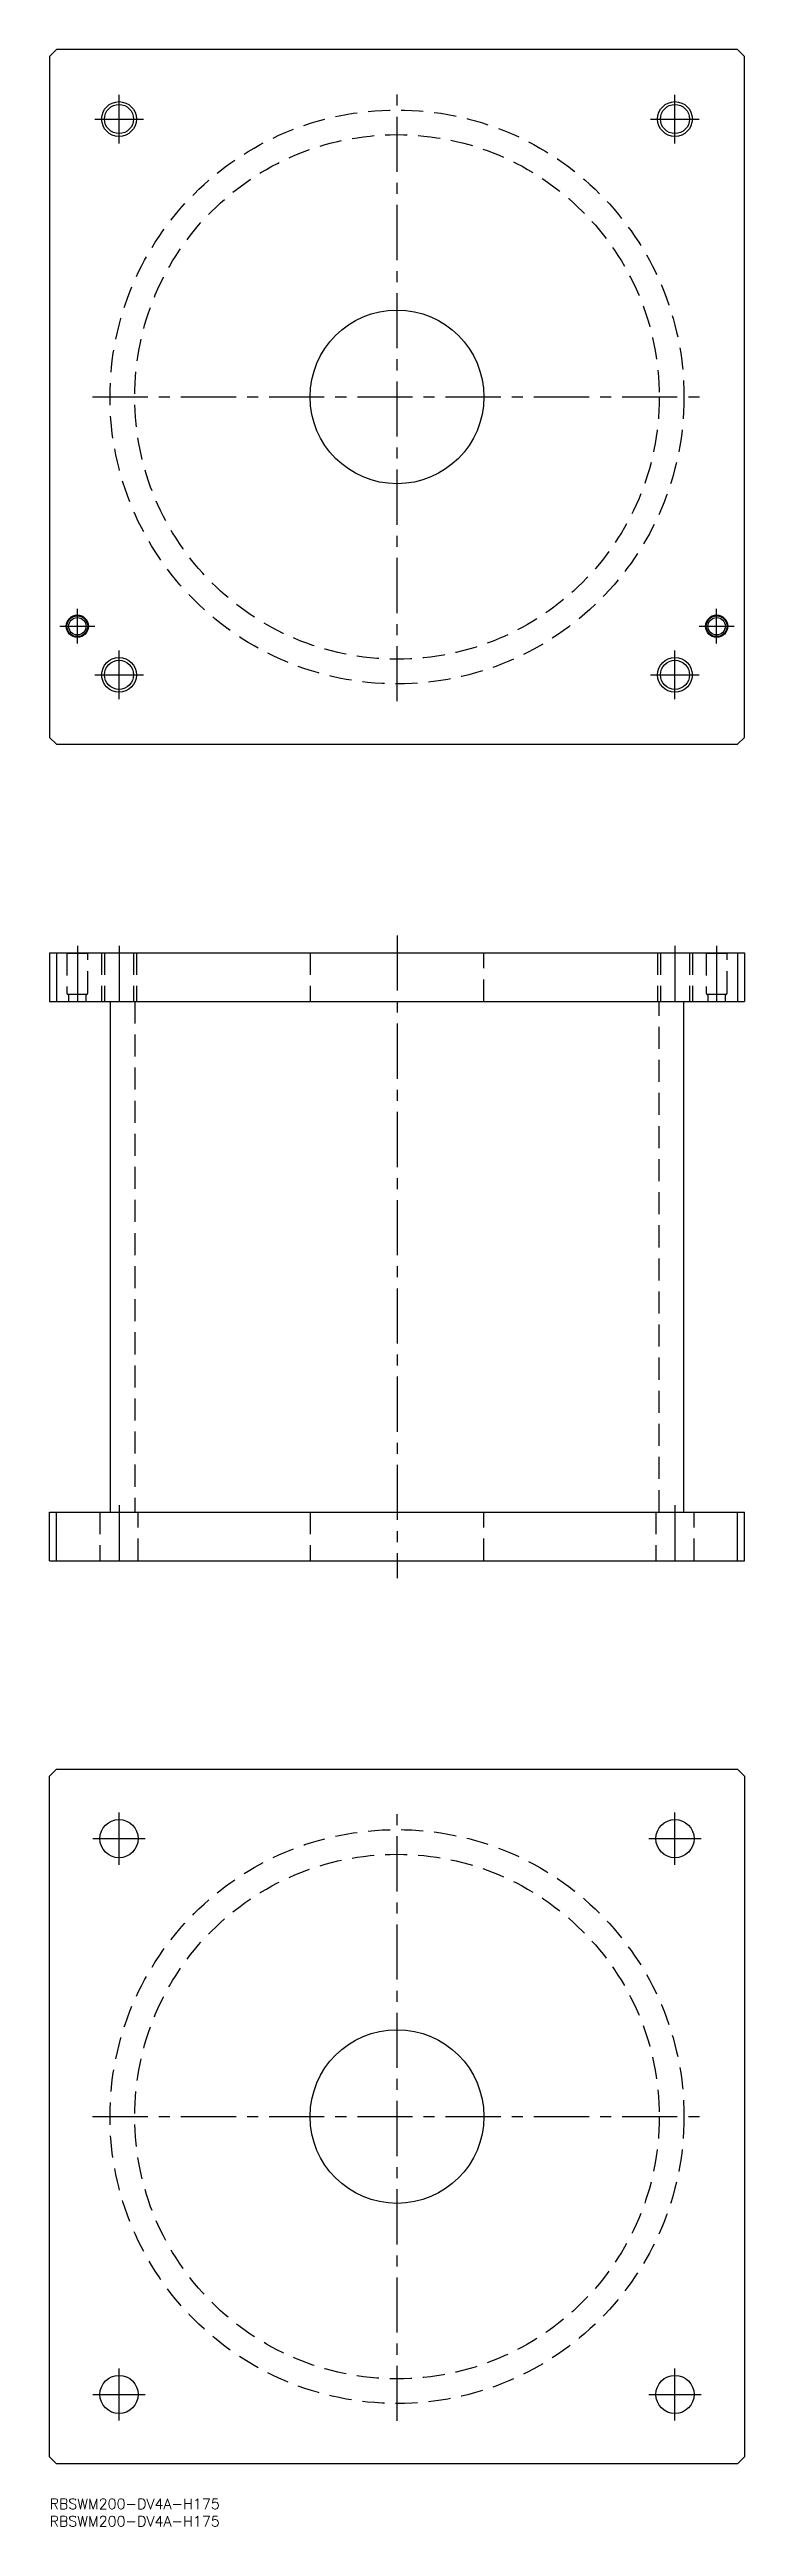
# Model space of a CAD drawing. Extents: x 0 to 200, y -8 to 705.
import ezdxf

# ---------------------------------------------------------------- set-up
doc = ezdxf.new("R2010")
doc.units = 0
doc.header["$LTSCALE"] = 0.5
doc.linetypes.add('CENTER', pattern=[50.8, 31.75, -6.35, 6.35, -6.35])
doc.linetypes.add('DASHED', pattern=[19.05, 12.7, -6.35])
for name, color, linetype in [('MSM_CENTER', 1, 'CENTER'), ('MSM_CONTINUOUS', 7, 'CONTINUOUS'), ('MSM_DASHED', 4, 'DASHED'), ('MSM_NARROW', 5, 'CONTINUOUS'), ('MSM_PART_NUMBER', 7, 'CONTINUOUS')]:
    doc.layers.add(name, color=color, linetype=linetype)
doc.styles.get("Standard").update_dxf_attribs({"font": 'txt.shx', "height": 3, "bigfont": 'bigfont.shx'})

# ---------------------------------------------------------------- blocks, each defined once
blk = doc.blocks.new('*U49')
at = {"layer": 'MSM_PART_NUMBER'}
blk.add_text('RBSWM200-DV4A-H175', height=3, dxfattribs=at).set_placement((0, -3))
blk = doc.blocks.new('*U50')
at = {"layer": 'MSM_PART_NUMBER'}
blk.add_text('RBSWM200-DV4A-H175', height=3, dxfattribs=at).set_placement((0, -8))

msp = doc.modelspace()

# ---------------------------------------------------------------- linework, layer by layer
at = {"layer": 'MSM_CENTER'}
for p, q in [((20, 678), (20, 692)), ((100, 517.4), (100, 692.6)), ((180, 678), (180, 692)), ((13, 685), (27, 685)), ((173, 685), (187, 685)), ((12.4, 605), (187.6, 605)), ((8, 534), (8, 544)), ((192, 534), (192, 544)), ((3, 539), (13, 539)), ((187, 539), (197, 539)), ((20, 518), (20, 532)), ((180, 518), (180, 532)), ((13, 525), (27, 525)), ((173, 525), (187, 525)), ((100, 450), (100, 265)), ((8, 447), (8, 429)), ((20, 447), (20, 429)), ((180, 447), (180, 429)), ((192, 447), (192, 429)), ((20, 286), (20, 268)), ((180, 286), (180, 268)), ((20, 182.5), (20, 197.5)), ((100, 22.4), (100, 197.6)), ((180, 182.5), (180, 197.5)), ((12.5, 190), (27.5, 190)), ((172.5, 190), (187.5, 190)), ((12.4, 110), (187.6, 110)), ((20, 22.5), (20, 37.5)), ((180, 22.5), (180, 37.5)), ((12.5, 30), (27.5, 30)), ((172.5, 30), (187.5, 30))]:
    msp.add_line(p, q, dxfattribs=at)
at = {"layer": 'MSM_CONTINUOUS'}
for p, q in [((2, 705), (0, 703)), ((0, 703), (0, 507)), ((198, 705), (2, 705)), ((200, 703), (198, 705)), ((200, 507), (200, 703)), ((0, 507), (2, 505)), ((198, 505), (200, 507)), ((2, 505), (198, 505)), ((0, 445), (0, 431)), ((0, 445), (200, 445)), ((2, 445), (2, 431)), ((198, 445), (198, 431)), ((200, 445), (200, 431)), ((0, 431), (200, 431)), ((17.4, 431), (17.4, 284)), ((182.6, 284), (182.6, 431)), ((0, 284), (200, 284)), ((0, 270), (0, 284)), ((2, 270), (2, 284)), ((198, 270), (198, 284)), ((200, 270), (200, 284)), ((0, 270), (200, 270)), ((0, 208), (2, 210)), ((0, 12), (0, 208)), ((2, 210), (198, 210)), ((198, 210), (200, 208)), ((200, 208), (200, 12)), ((2, 10), (0, 12)), ((198, 10), (2, 10)), ((200, 12), (198, 10))]:
    msp.add_line(p, q, dxfattribs=at)
for centre, radius in [((20, 685), 4.19), ((180, 685), 4.19), ((100, 605), 25), ((8, 539), 3.2), ((8, 539), 3), ((192, 539), 3.2), ((192, 539), 3), ((8, 539), 2.5), ((192, 539), 2.5), ((20, 525), 4.19), ((180, 525), 4.19), ((20, 190), 5.5), ((180, 190), 5.5), ((100, 110), 25), ((20, 30), 5.5), ((180, 30), 5.5)]:
    msp.add_circle(centre, radius, dxfattribs=at)
at = {"layer": 'MSM_DASHED'}
for p, q in [((4.8, 445), (5, 444.8)), ((11, 444.8), (5, 444.8)), ((5, 444.8), (5, 433.4)), ((11, 444.8), (11.2, 445)), ((11, 433.4), (11, 444.8)), ((15, 445), (15, 431)), ((15.81, 445), (15.81, 431)), ((24.19, 445), (24.19, 431)), ((25, 445), (25, 431)), ((75, 445), (75, 431)), ((125, 431), (125, 445)), ((175, 445), (175, 431)), ((175.81, 445), (175.81, 431)), ((184.19, 445), (184.19, 431)), ((185, 445), (185, 431)), ((188.8, 445), (189, 444.8)), ((195, 444.8), (189, 444.8)), ((189, 444.8), (189, 433.4)), ((195, 444.8), (195.2, 445)), ((195, 433.4), (195, 444.8)), ((10.6, 433), (5.4, 433)), ((5.5, 433), (5.5, 431)), ((10.5, 431), (10.5, 433)), ((24.5, 431), (24.5, 284)), ((175.5, 284), (175.5, 431)), ((194.6, 433), (189.4, 433)), ((189.5, 433), (189.5, 431)), ((194.5, 431), (194.5, 433)), ((14.5, 284), (14.5, 270)), ((25.5, 270), (25.5, 284)), ((75, 284), (75, 270)), ((125, 270), (125, 284)), ((174.5, 284), (174.5, 270)), ((185.5, 270), (185.5, 284))]:
    msp.add_line(p, q, dxfattribs=at)
for centre, radius in [((100, 605), 82.6), ((100, 605), 75.5), ((100, 110), 82.6), ((100, 110), 75.5)]:
    msp.add_circle(centre, radius, dxfattribs=at)
for centre, start, end in [((5.4, 433.4), 180, 270), ((10.6, 433.4), 270, 360), ((189.4, 433.4), 180, 270), ((194.6, 433.4), 270, 360)]:
    msp.add_arc(centre, 0.4, start, end, dxfattribs=at)
at = {"layer": 'MSM_NARROW'}
for centre in [(20, 685), (180, 685), (20, 525), (180, 525)]:
    msp.add_circle(centre, 5, dxfattribs=at)

# ---------------------------------------------------------------- block references
at = {"layer": 'MSM_CONTINUOUS'}
for name in ['*U49', '*U50']:
    msp.add_blockref(name, (0, 0), dxfattribs=at)

doc.saveas('drawing.dxf')
